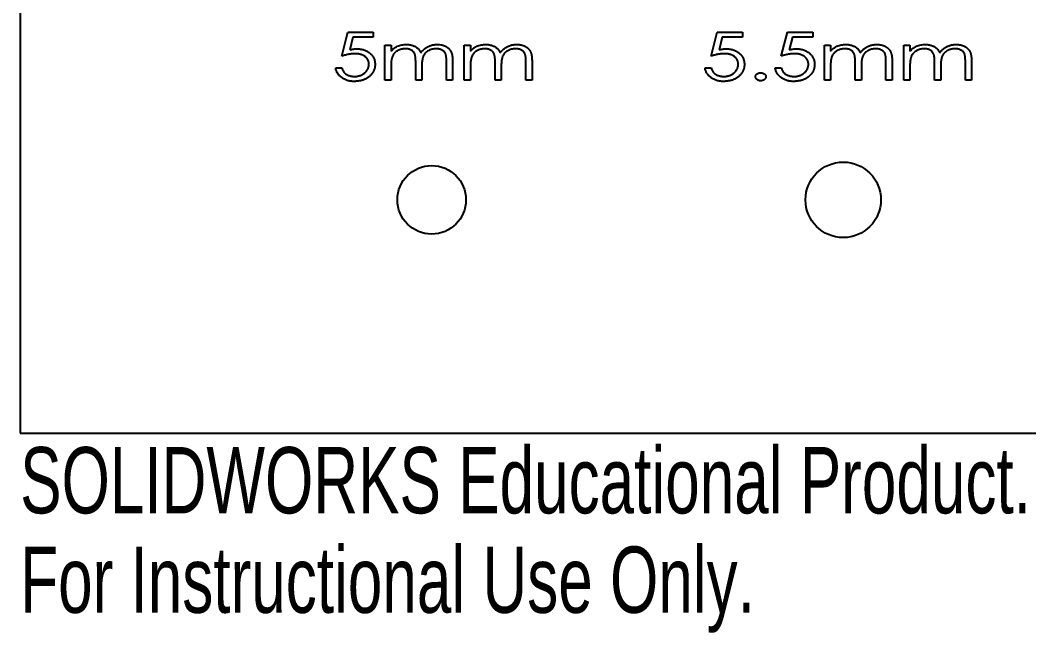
# Model space of a CAD drawing. Header units: millimetres. Extents: x 0 to 300, y -15 to 160.
# Drawn here: x 0 to 73.5, y -14.6 to 30.1 of the extents above; entities that cross this region are included whole.
import ezdxf

# ---------------------------------------------------------------- set-up
doc = ezdxf.new("R2010")
doc.units = ezdxf.units.MM
doc.styles.add('SLDTEXTSTYLE0', font='TXT', dxfattribs={"width": 0.7})

msp = doc.modelspace()

# ---------------------------------------------------------------- linework, layer by layer
at = {"color": 7, "linetype": 'Continuous', "lineweight": 25}
for p, q in [((0, 160), (0, 0)), ((23.448, 27.472), (23.897, 29.222)), ((23.897, 29.222), (25.737, 29.222)), ((24.262, 28.863), (24.024, 27.935)), ((25.737, 28.863), (24.262, 28.863)), ((25.737, 29.222), (25.737, 28.863)), ((50.371, 27.472), (50.82, 29.222)), ((50.82, 29.222), (52.66, 29.222)), ((51.185, 28.863), (50.947, 27.935)), ((52.66, 28.863), (51.185, 28.863)), ((52.66, 29.222), (52.66, 28.863)), ((55.487, 27.472), (55.935, 29.222)), ((55.935, 29.222), (57.775, 29.222)), ((56.3, 28.863), (56.062, 27.935)), ((57.775, 28.863), (56.3, 28.863)), ((57.775, 29.222), (57.775, 28.863)), ((26.589, 28.28), (27.038, 28.28)), ((26.589, 25.722), (26.589, 28.28)), ((27.038, 28.28), (27.038, 27.835)), ((32.378, 28.28), (32.826, 28.28)), ((32.378, 25.722), (32.378, 28.28)), ((32.826, 28.28), (32.826, 27.835)), ((58.628, 28.28), (59.076, 28.28)), ((58.628, 25.722), (58.628, 28.28)), ((59.076, 28.28), (59.076, 27.835)), ((64.416, 28.28), (64.865, 28.28)), ((64.416, 25.722), (64.416, 28.28)), ((64.865, 28.28), (64.865, 27.835)), ((22.999, 26.62), (23.448, 26.62)), ((27.038, 26.798), (27.038, 25.722)), ((28.833, 25.722), (28.833, 27.023)), ((29.282, 26.717), (29.282, 25.722)), ((31.076, 25.722), (31.076, 27.109)), ((31.525, 27.108), (31.525, 25.722)), ((32.826, 26.798), (32.826, 25.722)), ((34.621, 25.722), (34.621, 27.023)), ((35.07, 26.717), (35.07, 25.722)), ((36.865, 25.722), (36.865, 27.109)), ((37.314, 27.108), (37.314, 25.722)), ((49.923, 26.62), (50.371, 26.62)), ((55.038, 26.62), (55.487, 26.62)), ((59.076, 26.798), (59.076, 25.722)), ((60.871, 25.722), (60.871, 27.023)), ((61.32, 26.717), (61.32, 25.722)), ((63.115, 25.722), (63.115, 27.109)), ((63.564, 27.108), (63.564, 25.722)), ((64.865, 26.798), (64.865, 25.722)), ((66.66, 25.722), (66.66, 27.023)), ((67.108, 26.717), (67.108, 25.722)), ((68.903, 25.722), (68.903, 27.109)), ((69.352, 27.108), (69.352, 25.722)), ((27.038, 25.722), (26.589, 25.722)), ((29.282, 25.722), (28.833, 25.722)), ((31.525, 25.722), (31.076, 25.722)), ((32.826, 25.722), (32.378, 25.722)), ((35.07, 25.722), (34.621, 25.722)), ((37.314, 25.722), (36.865, 25.722)), ((59.076, 25.722), (58.628, 25.722)), ((61.32, 25.722), (60.871, 25.722)), ((63.564, 25.722), (63.115, 25.722)), ((64.865, 25.722), (64.416, 25.722)), ((67.108, 25.722), (66.66, 25.722)), ((69.352, 25.722), (68.903, 25.722)), ((0, 0), (300, 0))]:
    msp.add_line(p, q, dxfattribs=at)
for centre, radius in [((30, 17), 2.5), ((60, 17), 2.75)]:
    msp.add_circle(centre, radius, dxfattribs=at)
for points, knots in [([(24.024, 27.935), (24.069, 27.947), (24.157, 27.969), (24.286, 27.993), (24.409, 28.008), (24.489, 28.01), (24.527, 28.011)], [0, 0, 0, 0, 0.274191, 0.532566, 0.773149, 1, 1, 1, 1]), ([(24.527, 28.011), (24.575, 28.01), (24.669, 28.008), (24.805, 27.992), (24.936, 27.967), (25.06, 27.932), (25.178, 27.887), (25.289, 27.832), (25.395, 27.766), (25.492, 27.691), (25.581, 27.608), (25.659, 27.519), (25.724, 27.424), (25.779, 27.324), (25.82, 27.217), (25.849, 27.105), (25.869, 26.987), (25.87, 26.907), (25.871, 26.866)], [0, 0, 0, 0, 0.072428, 0.142059, 0.208935, 0.274198, 0.337657, 0.400338, 0.462661, 0.525401, 0.587156, 0.646505, 0.704674, 0.761991, 0.819515, 0.877869, 0.93784, 1, 1, 1, 1]), ([(27.038, 27.835), (27.074, 27.874), (27.145, 27.95), (27.258, 28.049), (27.372, 28.131), (27.452, 28.174), (27.491, 28.195)], [0, 0, 0, 0, 0.275334, 0.531598, 0.772747, 1, 1, 1, 1]), ([(28.073, 28.011), (28.025, 28.009), (27.931, 28.006), (27.792, 27.979), (27.658, 27.936), (27.53, 27.877), (27.413, 27.804), (27.311, 27.717), (27.224, 27.618), (27.166, 27.525), (27.129, 27.443), (27.104, 27.374), (27.083, 27.296), (27.067, 27.212), (27.053, 27.119), (27.045, 27.019), (27.039, 26.911), (27.038, 26.837), (27.038, 26.798)], [0, 0, 0, 0, 0.0783695, 0.1556176, 0.2325217, 0.3102833, 0.386838, 0.4598222, 0.5308438, 0.6021689, 0.6394218, 0.6795258, 0.7234663, 0.7710062, 0.8220197, 0.8773569, 0.9364012, 1, 1, 1, 1]), ([(27.491, 28.195), (27.545, 28.215), (27.652, 28.255), (27.819, 28.295), (27.991, 28.32), (28.106, 28.323), (28.165, 28.325)], [0, 0, 0, 0, 0.248666, 0.497511, 0.746763, 1, 1, 1, 1]), ([(28.833, 27.023), (28.832, 27.06), (28.832, 27.13), (28.83, 27.231), (28.823, 27.323), (28.816, 27.406), (28.805, 27.48), (28.794, 27.544), (28.778, 27.599), (28.756, 27.661), (28.718, 27.728), (28.661, 27.799), (28.589, 27.861), (28.504, 27.914), (28.409, 27.957), (28.305, 27.989), (28.191, 28.007), (28.113, 28.009), (28.073, 28.011)], [0, 0, 0, 0, 0.07574, 0.145712, 0.209053, 0.26622, 0.317385, 0.362041, 0.401599, 0.435023, 0.496775, 0.558852, 0.623472, 0.69199, 0.764089, 0.838247, 0.916917, 1, 1, 1, 1]), ([(28.165, 28.325), (28.204, 28.324), (28.282, 28.322), (28.397, 28.308), (28.509, 28.285), (28.617, 28.253), (28.718, 28.213), (28.812, 28.168), (28.895, 28.116), (28.97, 28.057), (29.037, 27.988), (29.098, 27.906), (29.155, 27.813), (29.187, 27.743), (29.204, 27.707)], [0, 0, 0, 0, 0.091495, 0.181331, 0.269692, 0.35767, 0.442954, 0.523017, 0.598806, 0.67121, 0.744319, 0.822785, 0.90752, 1, 1, 1, 1]), ([(29.204, 27.707), (29.222, 27.732), (29.257, 27.781), (29.315, 27.85), (29.376, 27.914), (29.44, 27.974), (29.507, 28.03), (29.579, 28.08), (29.653, 28.127), (29.73, 28.168), (29.809, 28.205), (29.891, 28.236), (29.974, 28.264), (30.058, 28.287), (30.145, 28.303), (30.232, 28.316), (30.321, 28.323), (30.381, 28.324), (30.411, 28.325)], [0, 0, 0, 0, 0.064963, 0.128426, 0.191314, 0.253159, 0.314906, 0.376509, 0.438526, 0.50052, 0.562959, 0.624754, 0.686477, 0.748159, 0.810399, 0.87263, 0.935901, 1, 1, 1, 1]), ([(30.319, 28.011), (30.269, 28.009), (30.172, 28.006), (30.029, 27.978), (29.892, 27.935), (29.785, 27.884), (29.704, 27.835), (29.647, 27.796), (29.596, 27.753), (29.547, 27.708), (29.503, 27.659), (29.463, 27.608), (29.428, 27.554), (29.396, 27.496), (29.368, 27.432), (29.345, 27.358), (29.325, 27.275), (29.309, 27.183), (29.297, 27.08), (29.287, 26.968), (29.283, 26.846), (29.282, 26.761), (29.282, 26.717)], [0, 0, 0, 0, 0.0778452, 0.1535548, 0.2282223, 0.3033491, 0.3403667, 0.3766383, 0.4119624, 0.4466274, 0.4807957, 0.5149104, 0.5487274, 0.582858, 0.6189872, 0.6591767, 0.703934, 0.7532874, 0.8074721, 0.8666005, 0.9307434, 1, 1, 1, 1]), ([(31.076, 27.109), (31.076, 27.142), (31.076, 27.205), (31.072, 27.295), (31.067, 27.377), (31.059, 27.451), (31.049, 27.518), (31.035, 27.576), (31.021, 27.627), (30.998, 27.683), (30.96, 27.746), (30.902, 27.812), (30.83, 27.87), (30.747, 27.92), (30.653, 27.961), (30.549, 27.99), (30.437, 28.008), (30.359, 28.01), (30.319, 28.011)], [0, 0, 0, 0, 0.071452, 0.137333, 0.19718, 0.251565, 0.300142, 0.343594, 0.381868, 0.415039, 0.476828, 0.540485, 0.60648, 0.677459, 0.751973, 0.829992, 0.91213, 1, 1, 1, 1]), ([(30.411, 28.325), (30.466, 28.323), (30.574, 28.32), (30.73, 28.296), (30.876, 28.253), (30.99, 28.205), (31.074, 28.158), (31.133, 28.12), (31.188, 28.078), (31.239, 28.033), (31.285, 27.985), (31.327, 27.934), (31.365, 27.879), (31.4, 27.82), (31.429, 27.756), (31.455, 27.685), (31.477, 27.607), (31.495, 27.522), (31.509, 27.429), (31.518, 27.328), (31.524, 27.22), (31.525, 27.146), (31.525, 27.108)], [0, 0, 0, 0, 0.087023, 0.170139, 0.24949, 0.327188, 0.365264, 0.402195, 0.438365, 0.473992, 0.509038, 0.543984, 0.579069, 0.614529, 0.651259, 0.69104, 0.733662, 0.779794, 0.829169, 0.882307, 0.939338, 1, 1, 1, 1]), ([(32.826, 27.835), (32.863, 27.874), (32.933, 27.95), (33.046, 28.049), (33.161, 28.131), (33.241, 28.174), (33.279, 28.195)], [0, 0, 0, 0, 0.275334, 0.531598, 0.772747, 1, 1, 1, 1]), ([(33.861, 28.011), (33.814, 28.009), (33.719, 28.006), (33.58, 27.979), (33.446, 27.936), (33.319, 27.877), (33.201, 27.804), (33.099, 27.717), (33.013, 27.618), (32.955, 27.525), (32.917, 27.443), (32.893, 27.374), (32.872, 27.296), (32.856, 27.212), (32.842, 27.119), (32.833, 27.019), (32.828, 26.911), (32.827, 26.837), (32.826, 26.798)], [0, 0, 0, 0, 0.0783695, 0.1556176, 0.2325217, 0.3102833, 0.386838, 0.4598222, 0.5308438, 0.6021689, 0.6394218, 0.6795258, 0.7234663, 0.7710062, 0.8220197, 0.8773569, 0.9364012, 1, 1, 1, 1]), ([(33.279, 28.195), (33.333, 28.215), (33.44, 28.255), (33.608, 28.295), (33.779, 28.32), (33.895, 28.323), (33.953, 28.325)], [0, 0, 0, 0, 0.248666, 0.497511, 0.746763, 1, 1, 1, 1]), ([(34.621, 27.023), (34.621, 27.06), (34.62, 27.13), (34.618, 27.231), (34.611, 27.323), (34.604, 27.406), (34.593, 27.48), (34.582, 27.544), (34.567, 27.599), (34.545, 27.661), (34.507, 27.728), (34.449, 27.799), (34.377, 27.861), (34.293, 27.914), (34.198, 27.957), (34.093, 27.989), (33.98, 28.007), (33.902, 28.009), (33.861, 28.011)], [0, 0, 0, 0, 0.07574, 0.145712, 0.209053, 0.26622, 0.317385, 0.362041, 0.401599, 0.435023, 0.496775, 0.558852, 0.623472, 0.69199, 0.764089, 0.838247, 0.916917, 1, 1, 1, 1]), ([(33.953, 28.325), (33.992, 28.324), (34.07, 28.322), (34.186, 28.308), (34.298, 28.285), (34.405, 28.253), (34.507, 28.213), (34.6, 28.168), (34.684, 28.116), (34.758, 28.057), (34.826, 27.988), (34.886, 27.906), (34.944, 27.813), (34.976, 27.743), (34.992, 27.707)], [0, 0, 0, 0, 0.091495, 0.181331, 0.269692, 0.35767, 0.442954, 0.523017, 0.598806, 0.67121, 0.744319, 0.822785, 0.90752, 1, 1, 1, 1]), ([(34.992, 27.707), (35.01, 27.732), (35.046, 27.781), (35.104, 27.85), (35.164, 27.914), (35.229, 27.974), (35.296, 28.03), (35.367, 28.08), (35.441, 28.127), (35.519, 28.168), (35.598, 28.205), (35.68, 28.236), (35.762, 28.264), (35.847, 28.287), (35.933, 28.303), (36.02, 28.316), (36.109, 28.323), (36.169, 28.324), (36.2, 28.325)], [0, 0, 0, 0, 0.064963, 0.128426, 0.191314, 0.253159, 0.314906, 0.376509, 0.438526, 0.50052, 0.562959, 0.624754, 0.686477, 0.748159, 0.810399, 0.87263, 0.935901, 1, 1, 1, 1]), ([(36.107, 28.011), (36.058, 28.009), (35.96, 28.006), (35.817, 27.978), (35.681, 27.935), (35.573, 27.884), (35.493, 27.835), (35.436, 27.796), (35.384, 27.753), (35.335, 27.708), (35.292, 27.659), (35.251, 27.608), (35.217, 27.554), (35.184, 27.496), (35.156, 27.432), (35.134, 27.358), (35.113, 27.275), (35.098, 27.183), (35.085, 27.08), (35.076, 26.968), (35.072, 26.846), (35.071, 26.761), (35.07, 26.717)], [0, 0, 0, 0, 0.077845, 0.153555, 0.228222, 0.303349, 0.340367, 0.376638, 0.411962, 0.446627, 0.480796, 0.51491, 0.548727, 0.582858, 0.618987, 0.659177, 0.703934, 0.753287, 0.807472, 0.866601, 0.930743, 1, 1, 1, 1]), ([(36.865, 27.109), (36.865, 27.142), (36.864, 27.205), (36.861, 27.295), (36.855, 27.377), (36.848, 27.451), (36.837, 27.518), (36.824, 27.576), (36.81, 27.627), (36.786, 27.683), (36.749, 27.746), (36.691, 27.812), (36.619, 27.87), (36.536, 27.92), (36.441, 27.961), (36.338, 27.99), (36.225, 28.008), (36.147, 28.01), (36.107, 28.011)], [0, 0, 0, 0, 0.071452, 0.137333, 0.19718, 0.251565, 0.300142, 0.343594, 0.381868, 0.415039, 0.476828, 0.540485, 0.60648, 0.677459, 0.751973, 0.829992, 0.91213, 1, 1, 1, 1]), ([(36.2, 28.325), (36.255, 28.323), (36.362, 28.32), (36.518, 28.296), (36.664, 28.253), (36.778, 28.205), (36.863, 28.158), (36.922, 28.12), (36.977, 28.078), (37.027, 28.033), (37.074, 27.985), (37.116, 27.934), (37.154, 27.879), (37.188, 27.82), (37.218, 27.756), (37.244, 27.685), (37.265, 27.607), (37.283, 27.522), (37.297, 27.429), (37.307, 27.328), (37.312, 27.22), (37.313, 27.146), (37.314, 27.108)], [0, 0, 0, 0, 0.087023, 0.170139, 0.24949, 0.327188, 0.365264, 0.402195, 0.438365, 0.473992, 0.509038, 0.543984, 0.579069, 0.614529, 0.651259, 0.69104, 0.733662, 0.779794, 0.829169, 0.882307, 0.939338, 1, 1, 1, 1]), ([(50.947, 27.935), (50.992, 27.947), (51.08, 27.969), (51.209, 27.993), (51.332, 28.008), (51.412, 28.01), (51.45, 28.011)], [0, 0, 0, 0, 0.274191, 0.532566, 0.773149, 1, 1, 1, 1]), ([(51.45, 28.011), (51.498, 28.01), (51.592, 28.008), (51.729, 27.992), (51.859, 27.967), (51.983, 27.932), (52.101, 27.887), (52.212, 27.832), (52.318, 27.766), (52.415, 27.691), (52.504, 27.608), (52.582, 27.519), (52.647, 27.424), (52.702, 27.324), (52.743, 27.217), (52.773, 27.105), (52.792, 26.987), (52.793, 26.907), (52.794, 26.866)], [0, 0, 0, 0, 0.072428, 0.142059, 0.208935, 0.274198, 0.337657, 0.400338, 0.462661, 0.525401, 0.587156, 0.646505, 0.704674, 0.761991, 0.819515, 0.877869, 0.93784, 1, 1, 1, 1]), ([(56.062, 27.935), (56.108, 27.947), (56.195, 27.969), (56.325, 27.993), (56.448, 28.008), (56.527, 28.01), (56.566, 28.011)], [0, 0, 0, 0, 0.274191, 0.532566, 0.773149, 1, 1, 1, 1]), ([(56.566, 28.011), (56.613, 28.01), (56.707, 28.008), (56.844, 27.992), (56.975, 27.967), (57.099, 27.932), (57.217, 27.887), (57.328, 27.832), (57.433, 27.766), (57.53, 27.691), (57.619, 27.608), (57.697, 27.519), (57.762, 27.424), (57.817, 27.324), (57.859, 27.217), (57.888, 27.105), (57.907, 26.987), (57.909, 26.907), (57.91, 26.866)], [0, 0, 0, 0, 0.072428, 0.142059, 0.208935, 0.274198, 0.337657, 0.400338, 0.462661, 0.525401, 0.587156, 0.646505, 0.704674, 0.761991, 0.819515, 0.877869, 0.93784, 1, 1, 1, 1]), ([(59.076, 27.835), (59.113, 27.874), (59.183, 27.95), (59.296, 28.049), (59.411, 28.131), (59.491, 28.174), (59.529, 28.195)], [0, 0, 0, 0, 0.275334, 0.531598, 0.772747, 1, 1, 1, 1]), ([(60.111, 28.011), (60.064, 28.009), (59.969, 28.006), (59.83, 27.979), (59.696, 27.936), (59.569, 27.877), (59.451, 27.804), (59.349, 27.717), (59.263, 27.618), (59.205, 27.525), (59.167, 27.443), (59.143, 27.374), (59.122, 27.296), (59.106, 27.212), (59.092, 27.119), (59.083, 27.019), (59.078, 26.911), (59.077, 26.837), (59.076, 26.798)], [0, 0, 0, 0, 0.078369, 0.155618, 0.232522, 0.310283, 0.386838, 0.459822, 0.530844, 0.602169, 0.639422, 0.679526, 0.723466, 0.771006, 0.82202, 0.877357, 0.936401, 1, 1, 1, 1]), ([(59.529, 28.195), (59.583, 28.215), (59.69, 28.255), (59.858, 28.295), (60.029, 28.32), (60.145, 28.323), (60.203, 28.325)], [0, 0, 0, 0, 0.248666, 0.497511, 0.746763, 1, 1, 1, 1]), ([(60.871, 27.023), (60.871, 27.06), (60.87, 27.13), (60.868, 27.231), (60.861, 27.323), (60.854, 27.406), (60.843, 27.48), (60.832, 27.544), (60.817, 27.599), (60.795, 27.661), (60.757, 27.728), (60.699, 27.799), (60.627, 27.861), (60.543, 27.914), (60.448, 27.957), (60.343, 27.989), (60.23, 28.007), (60.152, 28.009), (60.111, 28.011)], [0, 0, 0, 0, 0.07574, 0.145712, 0.209053, 0.26622, 0.317385, 0.362041, 0.401599, 0.435023, 0.496775, 0.558852, 0.623472, 0.69199, 0.764089, 0.838247, 0.916917, 1, 1, 1, 1]), ([(60.203, 28.325), (60.242, 28.324), (60.32, 28.322), (60.436, 28.308), (60.548, 28.285), (60.655, 28.253), (60.757, 28.213), (60.85, 28.168), (60.934, 28.116), (61.008, 28.057), (61.076, 27.988), (61.136, 27.906), (61.194, 27.813), (61.226, 27.743), (61.242, 27.707)], [0, 0, 0, 0, 0.091495, 0.181331, 0.269692, 0.35767, 0.442954, 0.523017, 0.598806, 0.67121, 0.744319, 0.822785, 0.90752, 1, 1, 1, 1]), ([(61.242, 27.707), (61.26, 27.732), (61.296, 27.781), (61.354, 27.85), (61.414, 27.914), (61.479, 27.974), (61.546, 28.03), (61.617, 28.08), (61.691, 28.127), (61.769, 28.168), (61.848, 28.205), (61.93, 28.236), (62.012, 28.264), (62.097, 28.287), (62.183, 28.303), (62.27, 28.316), (62.359, 28.323), (62.419, 28.324), (62.45, 28.325)], [0, 0, 0, 0, 0.0649632, 0.1284264, 0.1913137, 0.2531588, 0.3149061, 0.3765094, 0.4385258, 0.5005203, 0.5629588, 0.624754, 0.6864773, 0.7481587, 0.8103994, 0.8726301, 0.9359006, 1, 1, 1, 1]), ([(62.357, 28.011), (62.308, 28.009), (62.21, 28.006), (62.067, 27.978), (61.931, 27.935), (61.823, 27.884), (61.743, 27.835), (61.686, 27.796), (61.634, 27.753), (61.585, 27.708), (61.542, 27.659), (61.501, 27.608), (61.467, 27.554), (61.434, 27.496), (61.406, 27.432), (61.384, 27.358), (61.363, 27.275), (61.348, 27.183), (61.335, 27.08), (61.326, 26.968), (61.322, 26.846), (61.321, 26.761), (61.32, 26.717)], [0, 0, 0, 0, 0.0778452, 0.1535548, 0.2282223, 0.3033491, 0.3403667, 0.3766383, 0.4119624, 0.4466274, 0.4807957, 0.5149104, 0.5487274, 0.582858, 0.6189872, 0.6591767, 0.703934, 0.7532874, 0.8074721, 0.8666005, 0.9307434, 1, 1, 1, 1]), ([(63.115, 27.109), (63.115, 27.142), (63.114, 27.205), (63.111, 27.295), (63.105, 27.377), (63.098, 27.451), (63.087, 27.518), (63.074, 27.576), (63.06, 27.627), (63.036, 27.683), (62.999, 27.746), (62.941, 27.812), (62.869, 27.87), (62.786, 27.92), (62.691, 27.961), (62.588, 27.99), (62.475, 28.008), (62.397, 28.01), (62.357, 28.011)], [0, 0, 0, 0, 0.071452, 0.137333, 0.19718, 0.251565, 0.300142, 0.343594, 0.381868, 0.415039, 0.476828, 0.540485, 0.60648, 0.677459, 0.751973, 0.829992, 0.91213, 1, 1, 1, 1]), ([(62.45, 28.325), (62.505, 28.323), (62.612, 28.32), (62.768, 28.296), (62.914, 28.253), (63.028, 28.205), (63.113, 28.158), (63.172, 28.12), (63.227, 28.078), (63.277, 28.033), (63.324, 27.985), (63.366, 27.934), (63.404, 27.879), (63.438, 27.82), (63.468, 27.756), (63.494, 27.685), (63.515, 27.607), (63.533, 27.522), (63.547, 27.429), (63.557, 27.328), (63.562, 27.22), (63.563, 27.146), (63.564, 27.108)], [0, 0, 0, 0, 0.087023, 0.170139, 0.24949, 0.327188, 0.365264, 0.402195, 0.438365, 0.473992, 0.509038, 0.543984, 0.579069, 0.614529, 0.651259, 0.69104, 0.733662, 0.779794, 0.829169, 0.882307, 0.939338, 1, 1, 1, 1]), ([(64.865, 27.835), (64.901, 27.874), (64.972, 27.95), (65.085, 28.049), (65.199, 28.131), (65.279, 28.174), (65.318, 28.195)], [0, 0, 0, 0, 0.275334, 0.531598, 0.772747, 1, 1, 1, 1]), ([(65.9, 28.011), (65.852, 28.009), (65.758, 28.006), (65.619, 27.979), (65.485, 27.936), (65.357, 27.877), (65.24, 27.804), (65.138, 27.717), (65.051, 27.618), (64.993, 27.525), (64.956, 27.443), (64.931, 27.374), (64.91, 27.296), (64.894, 27.212), (64.88, 27.119), (64.872, 27.019), (64.866, 26.911), (64.865, 26.837), (64.865, 26.798)], [0, 0, 0, 0, 0.078369, 0.155618, 0.232522, 0.310283, 0.386838, 0.459822, 0.530844, 0.602169, 0.639422, 0.679526, 0.723466, 0.771006, 0.82202, 0.877357, 0.936401, 1, 1, 1, 1]), ([(65.318, 28.195), (65.371, 28.215), (65.479, 28.255), (65.646, 28.295), (65.818, 28.32), (65.933, 28.323), (65.992, 28.325)], [0, 0, 0, 0, 0.248666, 0.497511, 0.746763, 1, 1, 1, 1]), ([(66.66, 27.023), (66.659, 27.06), (66.659, 27.13), (66.657, 27.231), (66.65, 27.323), (66.643, 27.406), (66.632, 27.48), (66.621, 27.544), (66.605, 27.599), (66.583, 27.661), (66.545, 27.728), (66.488, 27.799), (66.416, 27.861), (66.331, 27.914), (66.236, 27.957), (66.132, 27.989), (66.018, 28.007), (65.94, 28.009), (65.9, 28.011)], [0, 0, 0, 0, 0.07574, 0.145712, 0.209053, 0.26622, 0.317385, 0.362041, 0.401599, 0.435023, 0.496775, 0.558852, 0.623472, 0.69199, 0.764089, 0.838247, 0.916917, 1, 1, 1, 1]), ([(65.992, 28.325), (66.031, 28.324), (66.109, 28.322), (66.224, 28.308), (66.336, 28.285), (66.444, 28.253), (66.545, 28.213), (66.639, 28.168), (66.722, 28.116), (66.797, 28.057), (66.864, 27.988), (66.925, 27.906), (66.982, 27.813), (67.014, 27.743), (67.031, 27.707)], [0, 0, 0, 0, 0.0914947, 0.1813305, 0.2696925, 0.3576699, 0.4429541, 0.5230166, 0.5988065, 0.6712097, 0.7443191, 0.8227847, 0.9075203, 1, 1, 1, 1]), ([(67.031, 27.707), (67.049, 27.732), (67.084, 27.781), (67.142, 27.85), (67.203, 27.914), (67.267, 27.974), (67.334, 28.03), (67.405, 28.08), (67.48, 28.127), (67.557, 28.168), (67.636, 28.205), (67.718, 28.236), (67.801, 28.264), (67.885, 28.287), (67.971, 28.303), (68.059, 28.316), (68.148, 28.323), (68.208, 28.324), (68.238, 28.325)], [0, 0, 0, 0, 0.064963, 0.128426, 0.191314, 0.253159, 0.314906, 0.376509, 0.438526, 0.50052, 0.562959, 0.624754, 0.686477, 0.748159, 0.810399, 0.87263, 0.935901, 1, 1, 1, 1]), ([(68.145, 28.011), (68.096, 28.009), (67.998, 28.006), (67.856, 27.978), (67.719, 27.935), (67.612, 27.884), (67.531, 27.835), (67.474, 27.796), (67.423, 27.753), (67.374, 27.708), (67.33, 27.659), (67.29, 27.608), (67.255, 27.554), (67.223, 27.496), (67.195, 27.432), (67.172, 27.358), (67.152, 27.275), (67.136, 27.183), (67.124, 27.08), (67.114, 26.968), (67.11, 26.846), (67.109, 26.761), (67.108, 26.717)], [0, 0, 0, 0, 0.0778452, 0.1535548, 0.2282223, 0.3033491, 0.3403667, 0.3766383, 0.4119624, 0.4466274, 0.4807957, 0.5149104, 0.5487274, 0.582858, 0.6189872, 0.6591767, 0.703934, 0.7532874, 0.8074721, 0.8666005, 0.9307434, 1, 1, 1, 1]), ([(68.903, 27.109), (68.903, 27.142), (68.902, 27.205), (68.899, 27.295), (68.893, 27.377), (68.886, 27.451), (68.876, 27.518), (68.862, 27.576), (68.848, 27.627), (68.825, 27.683), (68.787, 27.746), (68.729, 27.812), (68.657, 27.87), (68.574, 27.92), (68.48, 27.961), (68.376, 27.99), (68.264, 28.008), (68.186, 28.01), (68.145, 28.011)], [0, 0, 0, 0, 0.0714522, 0.1373331, 0.19718, 0.2515646, 0.3001416, 0.3435939, 0.381868, 0.4150388, 0.4768277, 0.540485, 0.6064804, 0.6774591, 0.7519729, 0.829992, 0.9121299, 1, 1, 1, 1]), ([(68.238, 28.325), (68.293, 28.323), (68.401, 28.32), (68.557, 28.296), (68.703, 28.253), (68.817, 28.205), (68.901, 28.158), (68.96, 28.12), (69.015, 28.078), (69.066, 28.033), (69.112, 27.985), (69.154, 27.934), (69.192, 27.879), (69.226, 27.82), (69.256, 27.756), (69.282, 27.685), (69.304, 27.607), (69.322, 27.522), (69.336, 27.429), (69.345, 27.328), (69.351, 27.22), (69.352, 27.146), (69.352, 27.108)], [0, 0, 0, 0, 0.087023, 0.170139, 0.24949, 0.327188, 0.365264, 0.402195, 0.438365, 0.473992, 0.509038, 0.543984, 0.579069, 0.614529, 0.651259, 0.69104, 0.733662, 0.779794, 0.829169, 0.882307, 0.939338, 1, 1, 1, 1]), ([(24.391, 27.652), (24.357, 27.651), (24.289, 27.65), (24.184, 27.641), (24.074, 27.627), (23.958, 27.607), (23.838, 27.582), (23.712, 27.551), (23.582, 27.514), (23.493, 27.487), (23.448, 27.472)], [0, 0, 0, 0, 0.103432, 0.212996, 0.328232, 0.449369, 0.577316, 0.711527, 0.852147, 1, 1, 1, 1]), ([(25.423, 26.879), (25.422, 26.907), (25.42, 26.962), (25.407, 27.043), (25.385, 27.119), (25.354, 27.191), (25.314, 27.26), (25.265, 27.324), (25.208, 27.384), (25.141, 27.439), (25.069, 27.489), (24.989, 27.533), (24.903, 27.569), (24.813, 27.601), (24.715, 27.623), (24.612, 27.64), (24.503, 27.65), (24.429, 27.651), (24.391, 27.652)], [0, 0, 0, 0, 0.058327, 0.114433, 0.168979, 0.222906, 0.277523, 0.332963, 0.389962, 0.44957, 0.510976, 0.573547, 0.637928, 0.704094, 0.772975, 0.845282, 0.920834, 1, 1, 1, 1]), ([(51.314, 27.652), (51.28, 27.651), (51.212, 27.65), (51.107, 27.641), (50.997, 27.627), (50.882, 27.607), (50.761, 27.582), (50.636, 27.551), (50.505, 27.514), (50.417, 27.487), (50.371, 27.472)], [0, 0, 0, 0, 0.103432, 0.212996, 0.328232, 0.449369, 0.577316, 0.711527, 0.852147, 1, 1, 1, 1]), ([(52.346, 26.879), (52.345, 26.907), (52.344, 26.962), (52.33, 27.043), (52.308, 27.119), (52.277, 27.191), (52.237, 27.26), (52.188, 27.324), (52.131, 27.384), (52.065, 27.439), (51.992, 27.489), (51.912, 27.533), (51.826, 27.569), (51.736, 27.601), (51.638, 27.623), (51.535, 27.64), (51.426, 27.65), (51.352, 27.651), (51.314, 27.652)], [0, 0, 0, 0, 0.058327, 0.114433, 0.168979, 0.222906, 0.277523, 0.332963, 0.389962, 0.44957, 0.510976, 0.573547, 0.637928, 0.704094, 0.772975, 0.845282, 0.920834, 1, 1, 1, 1]), ([(56.429, 27.652), (56.396, 27.651), (56.327, 27.65), (56.222, 27.641), (56.112, 27.627), (55.997, 27.607), (55.876, 27.582), (55.751, 27.551), (55.62, 27.514), (55.532, 27.487), (55.487, 27.472)], [0, 0, 0, 0, 0.103432, 0.212996, 0.328232, 0.449369, 0.577316, 0.711527, 0.852147, 1, 1, 1, 1]), ([(57.461, 26.879), (57.46, 26.907), (57.459, 26.962), (57.445, 27.043), (57.424, 27.119), (57.392, 27.191), (57.352, 27.26), (57.303, 27.324), (57.246, 27.384), (57.18, 27.439), (57.107, 27.489), (57.028, 27.533), (56.942, 27.569), (56.851, 27.601), (56.754, 27.623), (56.651, 27.64), (56.542, 27.65), (56.467, 27.651), (56.429, 27.652)], [0, 0, 0, 0, 0.058327, 0.114433, 0.168979, 0.222906, 0.277523, 0.332963, 0.389962, 0.44957, 0.510976, 0.573547, 0.637928, 0.704094, 0.772975, 0.845282, 0.920834, 1, 1, 1, 1]), ([(24.34, 25.633), (24.296, 25.633), (24.21, 25.635), (24.085, 25.649), (23.964, 25.669), (23.848, 25.7), (23.737, 25.738), (23.632, 25.786), (23.532, 25.841), (23.438, 25.906), (23.351, 25.977), (23.272, 26.053), (23.203, 26.135), (23.144, 26.223), (23.093, 26.314), (23.052, 26.411), (23.02, 26.513), (23.006, 26.584), (22.999, 26.62)], [0, 0, 0, 0, 0.072168, 0.141601, 0.208948, 0.274345, 0.338877, 0.402053, 0.464732, 0.527747, 0.58968, 0.649963, 0.708538, 0.76631, 0.823631, 0.881522, 0.940084, 1, 1, 1, 1]), ([(23.448, 26.62), (23.457, 26.586), (23.475, 26.522), (23.515, 26.432), (23.561, 26.351), (23.618, 26.279), (23.686, 26.217), (23.762, 26.162), (23.848, 26.111), (23.944, 26.07), (24.045, 26.035), (24.15, 26.01), (24.257, 25.994), (24.33, 25.992), (24.367, 25.991)], [0, 0, 0, 0, 0.086317, 0.166834, 0.243764, 0.318268, 0.393179, 0.471027, 0.553149, 0.640396, 0.730179, 0.819223, 0.909151, 1, 1, 1, 1]), ([(25.871, 26.866), (25.871, 26.837), (25.87, 26.78), (25.86, 26.696), (25.844, 26.614), (25.823, 26.533), (25.794, 26.455), (25.759, 26.378), (25.718, 26.302), (25.672, 26.229), (25.62, 26.159), (25.563, 26.093), (25.502, 26.031), (25.436, 25.974), (25.365, 25.92), (25.291, 25.871), (25.212, 25.826), (25.129, 25.786), (25.042, 25.749), (24.951, 25.719), (24.858, 25.692), (24.76, 25.67), (24.66, 25.653), (24.556, 25.642), (24.449, 25.633), (24.377, 25.633), (24.34, 25.633)], [0, 0, 0, 0, 0.038974, 0.077549, 0.11556, 0.153589, 0.191671, 0.229828, 0.268688, 0.308457, 0.348178, 0.387797, 0.427307, 0.467135, 0.507239, 0.547798, 0.588985, 0.631253, 0.674185, 0.717703, 0.761868, 0.80734, 0.853637, 0.900885, 0.949862, 1, 1, 1, 1]), ([(24.367, 25.991), (24.402, 25.992), (24.472, 25.994), (24.576, 26.006), (24.675, 26.025), (24.77, 26.054), (24.862, 26.089), (24.949, 26.133), (25.033, 26.184), (25.112, 26.244), (25.184, 26.308), (25.248, 26.378), (25.302, 26.452), (25.346, 26.53), (25.381, 26.611), (25.404, 26.697), (25.42, 26.787), (25.422, 26.848), (25.423, 26.879)], [0, 0, 0, 0, 0.069517, 0.137142, 0.202836, 0.267181, 0.330832, 0.394801, 0.4586, 0.523218, 0.586976, 0.648119, 0.707623, 0.765327, 0.822873, 0.88031, 0.939136, 1, 1, 1, 1]), ([(51.263, 25.633), (51.219, 25.633), (51.134, 25.635), (51.008, 25.649), (50.887, 25.669), (50.771, 25.7), (50.66, 25.738), (50.555, 25.786), (50.455, 25.841), (50.361, 25.906), (50.274, 25.977), (50.195, 26.053), (50.126, 26.135), (50.067, 26.223), (50.016, 26.314), (49.975, 26.411), (49.943, 26.513), (49.929, 26.584), (49.923, 26.62)], [0, 0, 0, 0, 0.072168, 0.141601, 0.208948, 0.274345, 0.338877, 0.402053, 0.464732, 0.527747, 0.58968, 0.649963, 0.708538, 0.76631, 0.823631, 0.881522, 0.940084, 1, 1, 1, 1]), ([(50.371, 26.62), (50.381, 26.586), (50.398, 26.522), (50.438, 26.432), (50.485, 26.351), (50.542, 26.279), (50.609, 26.217), (50.685, 26.162), (50.771, 26.111), (50.867, 26.07), (50.968, 26.035), (51.073, 26.01), (51.181, 25.994), (51.253, 25.992), (51.29, 25.991)], [0, 0, 0, 0, 0.086317, 0.166834, 0.243764, 0.318268, 0.393179, 0.471027, 0.553149, 0.640396, 0.730179, 0.819223, 0.909151, 1, 1, 1, 1]), ([(52.794, 26.866), (52.794, 26.837), (52.793, 26.78), (52.783, 26.696), (52.767, 26.614), (52.746, 26.533), (52.717, 26.455), (52.682, 26.378), (52.641, 26.302), (52.595, 26.229), (52.543, 26.159), (52.486, 26.093), (52.425, 26.031), (52.359, 25.974), (52.288, 25.92), (52.214, 25.871), (52.135, 25.826), (52.052, 25.786), (51.965, 25.749), (51.874, 25.719), (51.781, 25.692), (51.683, 25.67), (51.583, 25.653), (51.479, 25.642), (51.372, 25.633), (51.3, 25.633), (51.263, 25.633)], [0, 0, 0, 0, 0.038974, 0.077549, 0.11556, 0.153589, 0.191671, 0.229828, 0.268688, 0.308457, 0.348178, 0.387797, 0.427307, 0.467135, 0.507239, 0.547798, 0.588985, 0.631253, 0.674185, 0.717703, 0.761868, 0.80734, 0.853637, 0.900885, 0.949862, 1, 1, 1, 1]), ([(51.29, 25.991), (51.325, 25.992), (51.395, 25.994), (51.499, 26.006), (51.598, 26.025), (51.693, 26.054), (51.785, 26.089), (51.872, 26.133), (51.956, 26.184), (52.035, 26.244), (52.108, 26.308), (52.171, 26.378), (52.225, 26.452), (52.269, 26.53), (52.304, 26.611), (52.328, 26.697), (52.343, 26.787), (52.345, 26.848), (52.346, 26.879)], [0, 0, 0, 0, 0.069517, 0.137142, 0.202836, 0.267181, 0.330832, 0.394801, 0.4586, 0.523218, 0.586976, 0.648119, 0.707623, 0.765327, 0.822873, 0.88031, 0.939136, 1, 1, 1, 1]), ([(56.378, 25.633), (56.335, 25.633), (56.249, 25.635), (56.123, 25.649), (56.002, 25.669), (55.886, 25.7), (55.776, 25.738), (55.671, 25.786), (55.57, 25.841), (55.476, 25.906), (55.39, 25.977), (55.311, 26.053), (55.241, 26.135), (55.183, 26.223), (55.131, 26.314), (55.09, 26.411), (55.058, 26.513), (55.045, 26.584), (55.038, 26.62)], [0, 0, 0, 0, 0.072168, 0.141601, 0.208948, 0.274345, 0.338877, 0.402053, 0.464732, 0.527747, 0.58968, 0.649963, 0.708538, 0.76631, 0.823631, 0.881522, 0.940084, 1, 1, 1, 1]), ([(55.487, 26.62), (55.496, 26.586), (55.514, 26.522), (55.553, 26.432), (55.6, 26.351), (55.657, 26.279), (55.724, 26.217), (55.801, 26.162), (55.887, 26.111), (55.982, 26.07), (56.083, 26.035), (56.189, 26.01), (56.296, 25.994), (56.369, 25.992), (56.405, 25.991)], [0, 0, 0, 0, 0.0863173, 0.1668344, 0.2437635, 0.3182676, 0.3931795, 0.4710271, 0.5531487, 0.6403962, 0.7301789, 0.8192234, 0.9091511, 1, 1, 1, 1]), ([(57.91, 26.866), (57.909, 26.837), (57.909, 26.78), (57.898, 26.696), (57.883, 26.614), (57.861, 26.533), (57.832, 26.455), (57.798, 26.378), (57.757, 26.302), (57.71, 26.229), (57.658, 26.159), (57.601, 26.093), (57.54, 26.031), (57.474, 25.974), (57.404, 25.92), (57.329, 25.871), (57.25, 25.826), (57.167, 25.786), (57.08, 25.749), (56.99, 25.719), (56.896, 25.692), (56.799, 25.67), (56.698, 25.653), (56.595, 25.642), (56.488, 25.633), (56.415, 25.633), (56.378, 25.633)], [0, 0, 0, 0, 0.038974, 0.077549, 0.11556, 0.153589, 0.191671, 0.229828, 0.268688, 0.308457, 0.348178, 0.387797, 0.427307, 0.467135, 0.507239, 0.547798, 0.588985, 0.631253, 0.674185, 0.717703, 0.761868, 0.80734, 0.853637, 0.900885, 0.949862, 1, 1, 1, 1]), ([(56.405, 25.991), (56.441, 25.992), (56.511, 25.994), (56.614, 26.006), (56.713, 26.025), (56.808, 26.054), (56.9, 26.089), (56.988, 26.133), (57.072, 26.184), (57.15, 26.244), (57.223, 26.308), (57.286, 26.378), (57.341, 26.452), (57.385, 26.53), (57.419, 26.611), (57.443, 26.697), (57.458, 26.787), (57.46, 26.848), (57.461, 26.879)], [0, 0, 0, 0, 0.069517, 0.137142, 0.202836, 0.267181, 0.330832, 0.394801, 0.4586, 0.523218, 0.586976, 0.648119, 0.707623, 0.765327, 0.822873, 0.88031, 0.939136, 1, 1, 1, 1]), ([(53.602, 25.969), (53.603, 25.989), (53.606, 26.028), (53.628, 26.084), (53.664, 26.134), (53.713, 26.178), (53.772, 26.215), (53.837, 26.242), (53.908, 26.257), (53.958, 26.26), (53.983, 26.261)], [0, 0, 0, 0, 0.11159, 0.220601, 0.333316, 0.458432, 0.589453, 0.720759, 0.855827, 1, 1, 1, 1]), ([(53.983, 25.677), (53.958, 25.678), (53.908, 25.68), (53.837, 25.697), (53.772, 25.724), (53.713, 25.761), (53.664, 25.805), (53.628, 25.856), (53.606, 25.911), (53.603, 25.95), (53.602, 25.969)], [0, 0, 0, 0, 0.14438, 0.279933, 0.411427, 0.542636, 0.668828, 0.781705, 0.890873, 1, 1, 1, 1]), ([(53.983, 26.261), (54.009, 26.26), (54.058, 26.257), (54.13, 26.242), (54.195, 26.215), (54.254, 26.178), (54.303, 26.134), (54.338, 26.084), (54.361, 26.028), (54.364, 25.989), (54.365, 25.969)], [0, 0, 0, 0, 0.144173, 0.279241, 0.410547, 0.541568, 0.666684, 0.779399, 0.88841, 1, 1, 1, 1]), ([(54.365, 25.969), (54.364, 25.95), (54.361, 25.911), (54.338, 25.856), (54.303, 25.805), (54.254, 25.761), (54.195, 25.724), (54.13, 25.697), (54.059, 25.68), (54.009, 25.678), (53.983, 25.677)], [0, 0, 0, 0, 0.109127, 0.218295, 0.331172, 0.457364, 0.588573, 0.720067, 0.85562, 1, 1, 1, 1])]:
    msp.add_open_spline(points, degree=3, knots=knots, dxfattribs=at)

# ---------------------------------------------------------------- texts
at = {"color": 7, "linetype": 'Continuous', "char_height": 4.83362, "attachment_point": 1, "style": 'SLDTEXTSTYLE0'}
for s, insert in [('SOLIDWORKS Educational Product.', (0, -1.02)), ('For Instructional Use Only.', (0, -8.27))]:
    msp.add_mtext(s, dxfattribs=dict(at, insert=insert))

doc.saveas('drawing.dxf')
